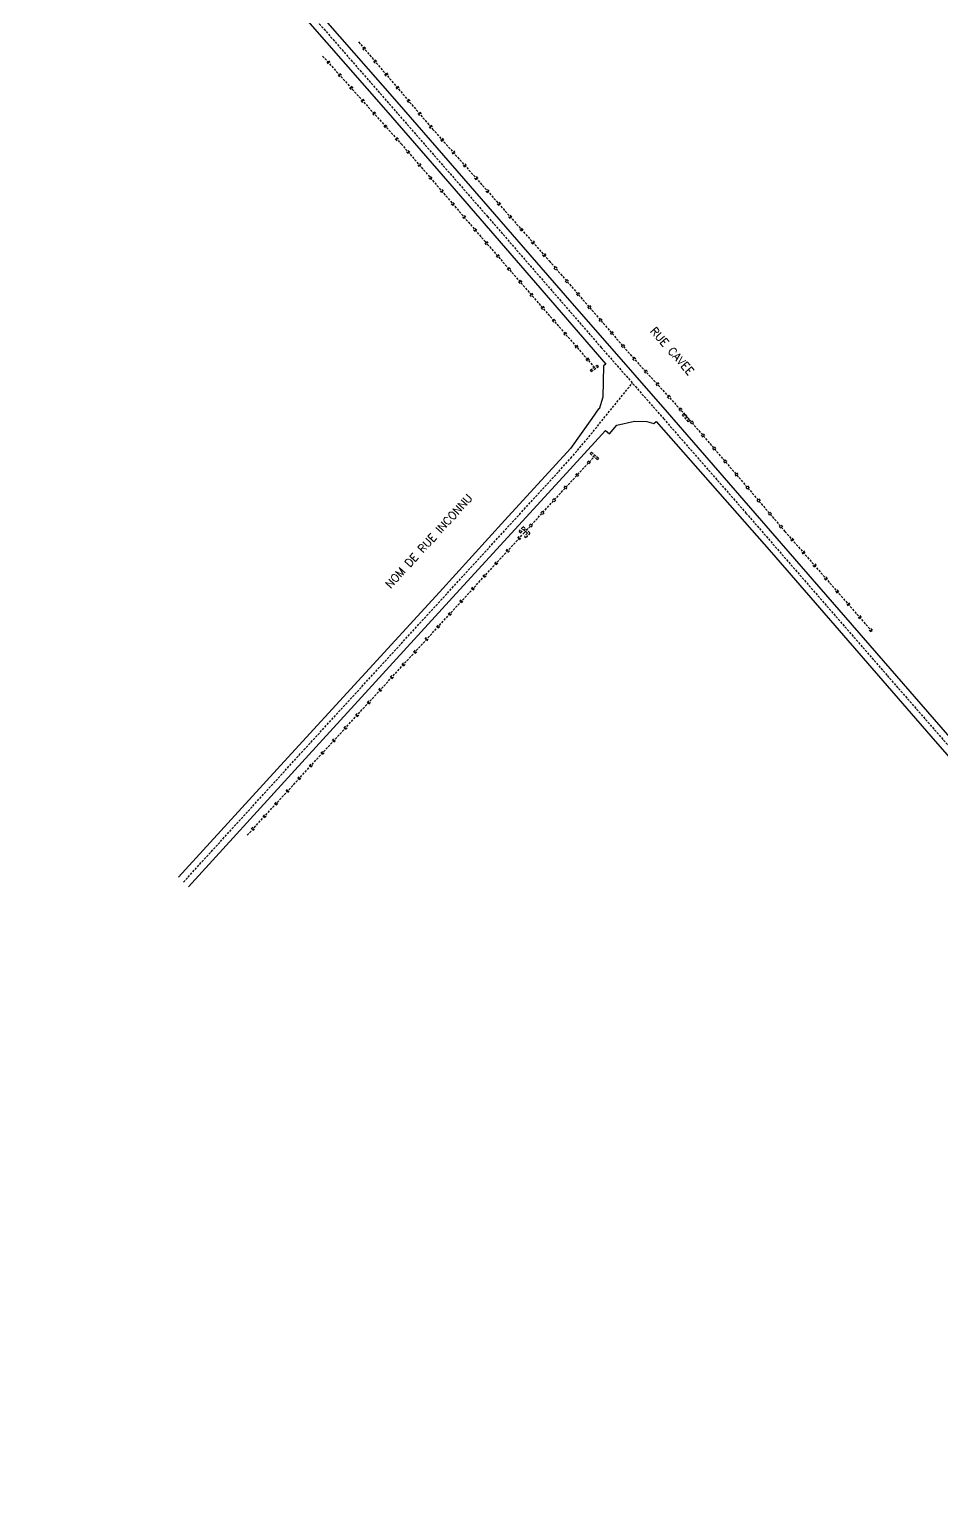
# Model space of a CAD drawing. Header units: millimetres. Extents: x 86000 to 86892, y 139360 to 140000.
# Drawn here: x 86249.3 to 86449, y 139486.1 to 139804.4 of the extents above; entities that cross this region are included whole.
import ezdxf
from ezdxf.enums import TextEntityAlignment as Align

# ---------------------------------------------------------------- set-up
doc = ezdxf.new("R2010")
doc.units = ezdxf.units.MM
doc.linetypes.add('DASHED', pattern=[0.75, 0.5, -0.25])
doc.layers.get('0').update_dxf_attribs({"linetype": 'CONTINUOUS'})
for name, color, linetype in [('W0001', 6, 'DASHED'), ('W0008', 7, 'CONTINUOUS'), ('W0112', 1, 'DASHED'), ('W0220', 5, 'DASHED'), ('W0989', 7, 'CONTINUOUS')]:
    doc.layers.add(name, color=color, linetype=linetype)
doc.styles.get("Standard").update_dxf_attribs({"font": 'romans.shx', "width": 0.85})

# ---------------------------------------------------------------- blocks, each defined once
blk = doc.blocks.new('t220o')
at = {"color": 0, "linetype": 'Continuous'}
for p, q in [((-0.25, 0.25), (0.25, 0.25)), ((-0.25, -0.25), (0.25, -0.25))]:
    blk.add_line(p, q, dxfattribs=at)

msp = doc.modelspace()

# ---------------------------------------------------------------- linework, layer by layer
at = {"layer": 'W0001'}
for points in [[(86250.45, 139876.86), (86257.52, 139868.78), (86309.36, 139809.51), (86349.59, 139763.43), (86374.5, 139734.75), (86388.11, 139719.23), (86406.15, 139698.58), (86437.07, 139663.03), (86484.31, 139608.86)], [(86283.1, 139617.88), (86309.44, 139646.78), (86356.59, 139698.28), (86367.83, 139710.56), (86371.28, 139714.66), (86381.3, 139726.99)]]:
    msp.add_lwpolyline(points, dxfattribs=at)
at = {"layer": 'W0008'}
for points in [[(86684.21, 139486.08), (86652.1, 139499.74), (86612.73, 139516.61), (86577.54, 139531.73), (86567.55, 139536.58), (86551.24, 139546.1), (86540.14, 139553.84), (86521, 139570.59), (86514.74, 139576.8), (86504.64, 139587.89), (86479.74, 139616.28), (86448.82, 139651.74), (86413.92, 139691.9), (86389, 139720.63), (86374.32, 139737.43), (86368.15, 139744.46), (86344.4, 139771.75), (86329.81, 139788.49), (86298.99, 139823.68), (86269.51, 139857.48), (86251.58, 139877.93)], [(86249.32, 139875.78), (86266.92, 139855.65), (86296.73, 139821.64), (86327.34, 139786.64), (86341.38, 139770.57), (86365.71, 139742.42), (86375.49, 139731.11), (86375, 139730.73), (86374.93, 139727.33), (86374.85, 139723.94), (86374.02, 139721.3), (86373.89, 139721.36), (86372.46, 139719.22), (86367.76, 139712.7), (86353.41, 139696.99), (86339.07, 139681.27), (86305.14, 139644.28), (86281.99, 139618.93)], [(86284.21, 139616.84), (86307.42, 139642.38), (86341.21, 139679.32), (86368.41, 139708.99), (86375.44, 139716.6), (86376.27, 139715.93), (86377.87, 139717.79), (86381.75, 139718.66), (86384.43, 139718.62), (86386.02, 139718.12), (86386.53, 139718.61), (86411.75, 139689.98), (86446.6, 139649.81), (86477.48, 139614.46)]]:
    msp.add_lwpolyline(points, dxfattribs=at)
at = {"layer": 'W0112'}
for p, q in [((86373.63, 139730.93), (86373.86, 139730.6)), ((86372.07, 139729.83), (86372.3, 139729.51)), ((86392.55, 139720.32), (86392.25, 139720.06)), ((86393.87, 139718.81), (86393.57, 139718.55)), ((86372.06, 139711.58), (86372.32, 139711.89)), ((86373.69, 139710.24), (86373.95, 139710.55)), ((86356.54, 139694.51), (86356.86, 139694.27)), ((86357.68, 139693.47), (86357.98, 139693.2))]:
    msp.add_line(p, q, dxfattribs=at)
for points in [[(86372.07, 139729.83), (86373.63, 139730.93)], [(86372.3, 139729.51), (86373.86, 139730.6)], [(86393.57, 139718.55), (86392.25, 139720.06)], [(86393.87, 139718.81), (86392.55, 139720.32)], [(86372.32, 139711.89), (86373.95, 139710.55)], [(86372.06, 139711.58), (86373.69, 139710.24)], [(86356.54, 139694.51), (86357.4, 139695.63), (86358.89, 139694.18), (86357.98, 139693.2)], [(86356.86, 139694.27), (86357.45, 139695.03), (86358.33, 139694.17), (86357.68, 139693.47)]]:
    msp.add_lwpolyline(points, dxfattribs=at)
at = {"layer": 'W0220'}
for points in [[(86321.39, 139801.59), (86337.59, 139782.54), (86363.13, 139753.69), (86381.37, 139732.63), (86392.9, 139720.02), (86414.68, 139694.55), (86433.72, 139672.67)], [(86313.53, 139798.51), (86330.72, 139779.29), (86349.06, 139757.96), (86372.87, 139730.55)], [(86297.03, 139628.12), (86357.63, 139694.27), (86372.84, 139710.81)]]:
    msp.add_lwpolyline(points, dxfattribs=at)

# ---------------------------------------------------------------- block references
for p, rotation in [((86322.6, 139800.16), 310.3686531742218), ((86325.03, 139797.31), 310.3686531742218), ((86325.03, 139797.31), 310.3686531742218), ((86325.03, 139797.31), 310.3686531742218), ((86325.03, 139797.31), 310.3686531742218), ((86325.03, 139797.31), 310.3686531742218), ((86325.03, 139797.31), 310.3686531742218), ((86314.78, 139797.12), 311.8054771200854), ((86317.28, 139794.32), 311.8054771200854), ((86317.28, 139794.32), 311.8054771200854), ((86317.28, 139794.32), 311.8054771200854), ((86317.28, 139794.32), 311.8054771200854), ((86317.28, 139794.32), 311.8054771200854), ((86317.28, 139794.32), 311.8054771200854), ((86327.46, 139794.45), 310.3686531742218), ((86327.46, 139794.45), 310.3686531742218), ((86327.46, 139794.45), 310.3686531742218), ((86327.46, 139794.45), 310.3686531742218), ((86327.46, 139794.45), 310.3686531742218), ((86319.78, 139791.53), 311.8054771200854), ((86319.78, 139791.53), 311.8054771200854), ((86319.78, 139791.53), 311.8054771200854), ((86319.78, 139791.53), 311.8054771200854), ((86319.78, 139791.53), 311.8054771200854), ((86329.89, 139791.59), 310.3686531742218), ((86329.89, 139791.59), 310.3686531742218), ((86329.89, 139791.59), 310.3686531742218), ((86329.89, 139791.59), 310.3686531742218), ((86322.28, 139788.73), 311.8054771200854), ((86322.28, 139788.73), 311.8054771200854), ((86322.28, 139788.73), 311.8054771200854), ((86322.28, 139788.73), 311.8054771200854), ((86332.32, 139788.73), 310.3686531742218), ((86332.32, 139788.73), 310.3686531742218), ((86332.32, 139788.73), 310.3686531742218), ((86324.78, 139785.93), 311.8054771200854), ((86324.78, 139785.93), 311.8054771200854), ((86324.78, 139785.93), 311.8054771200854), ((86334.75, 139785.88), 310.3686531742218), ((86334.75, 139785.88), 310.3686531742218), ((86327.28, 139783.14), 311.8054771200854), ((86327.28, 139783.14), 311.8054771200854), ((86337.18, 139783.02), 310.3686531742218), ((86329.78, 139780.35), 311.8054771200854), ((86339.65, 139780.2), 311.5225776186319), ((86332.25, 139777.52), 310.6801247940816), ((86342.14, 139777.4), 311.5225776186319), ((86334.69, 139774.67), 310.6801247940816), ((86337.13, 139771.83), 310.6801247940816), ((86344.62, 139774.59), 311.5225776186319), ((86347.11, 139771.78), 311.5225776186319), ((86339.58, 139768.99), 310.6801247940816), ((86349.6, 139768.97), 311.5225776186319), ((86342.02, 139766.14), 310.6801247940816), ((86352.08, 139766.17), 311.5225776186319), ((86344.47, 139763.3), 310.6801247940816), ((86354.57, 139763.36), 311.5225776186319), ((86346.91, 139760.46), 310.6801247940816), ((86357.05, 139760.55), 311.5225776186319), ((86357.05, 139760.55), 311.5225776186319), ((86357.05, 139760.55), 311.5225776186319), ((86357.05, 139760.55), 311.5225776186319), ((86357.05, 139760.55), 311.5225776186319), ((86357.05, 139760.55), 311.5225776186319), ((86349.36, 139757.61), 310.9773026214751), ((86349.36, 139757.61), 310.9773026214751), ((86349.36, 139757.61), 310.9773026214751), ((86349.36, 139757.61), 310.9773026214751), ((86349.36, 139757.61), 310.9773026214751), ((86349.36, 139757.61), 310.9773026214751), ((86359.54, 139757.74), 311.5225776186319), ((86359.54, 139757.74), 311.5225776186319), ((86359.54, 139757.74), 311.5225776186319), ((86359.54, 139757.74), 311.5225776186319), ((86359.54, 139757.74), 311.5225776186319), ((86351.82, 139754.78), 310.9773026214751), ((86351.82, 139754.78), 310.9773026214751), ((86351.82, 139754.78), 310.9773026214751), ((86351.82, 139754.78), 310.9773026214751), ((86351.82, 139754.78), 310.9773026214751), ((86362.02, 139754.94), 311.5225776186319), ((86362.02, 139754.94), 311.5225776186319), ((86362.02, 139754.94), 311.5225776186319), ((86362.02, 139754.94), 311.5225776186319), ((86354.28, 139751.95), 310.9773026214751), ((86354.28, 139751.95), 310.9773026214751), ((86354.28, 139751.95), 310.9773026214751), ((86354.28, 139751.95), 310.9773026214751), ((86364.49, 139752.11), 310.899772426054), ((86364.49, 139752.11), 310.899772426054), ((86364.49, 139752.11), 310.899772426054), ((86356.74, 139749.12), 310.9773026214751), ((86356.74, 139749.12), 310.9773026214751), ((86356.74, 139749.12), 310.9773026214751), ((86366.95, 139749.28), 310.899772426054), ((86366.95, 139749.28), 310.899772426054), ((86369.4, 139746.45), 310.899772426054), ((86359.2, 139746.29), 310.9773026214751), ((86359.2, 139746.29), 310.9773026214751), ((86361.65, 139743.46), 310.9773026214751), ((86371.86, 139743.61), 310.899772426054), ((86364.11, 139740.63), 310.9773026214751), ((86374.31, 139740.78), 310.899772426054), ((86366.57, 139737.8), 310.9773026214751), ((86376.77, 139737.94), 310.899772426054), ((86369.03, 139734.96), 310.9773026214751), ((86379.23, 139735.11), 310.899772426054), ((86371.49, 139732.13), 310.9773026214751), ((86381.69, 139732.28), 312.43733248506), ((86384.22, 139729.51), 312.43733248506), ((86386.75, 139726.75), 312.43733248506), ((86389.28, 139723.98), 312.43733248506), ((86389.28, 139723.98), 312.43733248506), ((86389.28, 139723.98), 312.43733248506), ((86389.28, 139723.98), 312.43733248506), ((86389.28, 139723.98), 312.43733248506), ((86389.28, 139723.98), 312.43733248506), ((86391.81, 139721.21), 312.43733248506), ((86391.81, 139721.21), 312.43733248506), ((86391.81, 139721.21), 312.43733248506), ((86391.81, 139721.21), 312.43733248506), ((86391.81, 139721.21), 312.43733248506), ((86394.29, 139718.4), 310.5380338853105), ((86394.29, 139718.4), 310.5380338853105), ((86394.29, 139718.4), 310.5380338853105), ((86394.29, 139718.4), 310.5380338853105), ((86396.73, 139715.55), 310.5380338853105), ((86396.73, 139715.55), 310.5380338853105), ((86396.73, 139715.55), 310.5380338853105), ((86399.16, 139712.7), 310.5380338853105), ((86399.16, 139712.7), 310.5380338853105), ((86371.79, 139709.66), 47.40970236327459), ((86371.79, 139709.66), 47.40970236327459), ((86371.79, 139709.66), 47.40970236327459), ((86371.79, 139709.66), 47.40970236327459), ((86401.6, 139709.85), 310.5380338853105), ((86369.25, 139706.9), 47.40970236327459), ((86369.25, 139706.9), 47.40970236327459), ((86369.25, 139706.9), 47.40970236327459), ((86369.25, 139706.9), 47.40970236327459), ((86369.25, 139706.9), 47.40970236327459), ((86404.04, 139707), 310.5380338853105), ((86366.71, 139704.14), 47.40970236327459), ((86366.71, 139704.14), 47.40970236327459), ((86366.71, 139704.14), 47.40970236327459), ((86366.71, 139704.14), 47.40970236327459), ((86366.71, 139704.14), 47.40970236327459), ((86366.71, 139704.14), 47.40970236327459), ((86406.48, 139704.15), 310.5380338853105), ((86361.63, 139698.62), 47.40970236327459), ((86364.17, 139701.38), 47.40970236327459), ((86408.91, 139701.3), 310.5380338853105), ((86359.1, 139695.86), 47.40970236327459), ((86411.35, 139698.45), 310.5380338853105), ((86413.79, 139695.6), 310.5380338853105), ((86356.56, 139693.1), 47.50128794250573), ((86416.24, 139692.76), 311.0243881942969), ((86354.03, 139690.33), 47.50128794250573), ((86418.7, 139689.93), 311.0243881942969), ((86351.49, 139687.57), 47.50128794250573), ((86421.16, 139687.1), 311.0243881942969), ((86421.16, 139687.1), 311.0243881942969), ((86421.16, 139687.1), 311.0243881942969), ((86421.16, 139687.1), 311.0243881942969), ((86421.16, 139687.1), 311.0243881942969), ((86421.16, 139687.1), 311.0243881942969), ((86348.96, 139684.8), 47.50128794250573), ((86423.62, 139684.27), 311.0243881942969), ((86423.62, 139684.27), 311.0243881942969), ((86423.62, 139684.27), 311.0243881942969), ((86423.62, 139684.27), 311.0243881942969), ((86423.62, 139684.27), 311.0243881942969), ((86346.43, 139682.04), 47.50128794250573), ((86426.09, 139681.44), 311.0243881942969), ((86426.09, 139681.44), 311.0243881942969), ((86426.09, 139681.44), 311.0243881942969), ((86426.09, 139681.44), 311.0243881942969), ((86341.36, 139676.51), 47.50128794250573), ((86341.36, 139676.51), 47.50128794250573), ((86341.36, 139676.51), 47.50128794250573), ((86343.89, 139679.27), 47.50128794250573), ((86343.89, 139679.27), 47.50128794250573), ((86428.55, 139678.61), 311.0243881942969), ((86428.55, 139678.61), 311.0243881942969), ((86428.55, 139678.61), 311.0243881942969), ((86338.83, 139673.74), 47.50128794250573), ((86338.83, 139673.74), 47.50128794250573), ((86338.83, 139673.74), 47.50128794250573), ((86338.83, 139673.74), 47.50128794250573), ((86431.01, 139675.79), 311.0243881942969), ((86431.01, 139675.79), 311.0243881942969), ((86336.29, 139670.98), 47.50128794250573), ((86336.29, 139670.98), 47.50128794250573), ((86336.29, 139670.98), 47.50128794250573), ((86336.29, 139670.98), 47.50128794250573), ((86336.29, 139670.98), 47.50128794250573), ((86433.47, 139672.96), 311.0243881942969), ((86333.76, 139668.21), 47.50128794250573), ((86333.76, 139668.21), 47.50128794250573), ((86333.76, 139668.21), 47.50128794250573), ((86333.76, 139668.21), 47.50128794250573), ((86333.76, 139668.21), 47.50128794250573), ((86333.76, 139668.21), 47.50128794250573), ((86331.23, 139665.45), 47.50128794250573), ((86328.69, 139662.68), 47.50128794250573), ((86326.16, 139659.92), 47.50128794250573), ((86321.09, 139654.39), 47.50128794250573), ((86323.63, 139657.15), 47.50128794250573), ((86318.56, 139651.62), 47.50128794250573), ((86316.03, 139648.86), 47.50128794250573), ((86313.49, 139646.1), 47.50128794250573), ((86310.96, 139643.33), 47.50128794250573), ((86310.96, 139643.33), 47.50128794250573), ((86308.43, 139640.57), 47.50128794250573), ((86308.43, 139640.57), 47.50128794250573), ((86308.43, 139640.57), 47.50128794250573), ((86303.36, 139635.04), 47.50128794250573), ((86303.36, 139635.04), 47.50128794250573), ((86303.36, 139635.04), 47.50128794250573), ((86303.36, 139635.04), 47.50128794250573), ((86303.36, 139635.04), 47.50128794250573), ((86305.89, 139637.8), 47.50128794250573), ((86305.89, 139637.8), 47.50128794250573), ((86305.89, 139637.8), 47.50128794250573), ((86305.89, 139637.8), 47.50128794250573), ((86300.83, 139632.27), 47.50128794250573), ((86300.83, 139632.27), 47.50128794250573), ((86300.83, 139632.27), 47.50128794250573), ((86300.83, 139632.27), 47.50128794250573), ((86300.83, 139632.27), 47.50128794250573), ((86300.83, 139632.27), 47.50128794250573), ((86298.29, 139629.51), 47.50128794250573)]:
    msp.add_blockref('t220o', p, dxfattribs=dict(at, rotation=rotation))

# ---------------------------------------------------------------- texts
at = {"layer": 'W0989'}
for s, rotation, p in [('RUE CAVEE', 311.2387, (86390.01, 139734)), ('NOM DE RUE INCONNU', 47.5255, (86336.76, 139692.43))]:
    msp.add_text(s, height=1.75, rotation=rotation, dxfattribs=at).set_placement(p, align=Align.MIDDLE)

doc.saveas('drawing.dxf')
